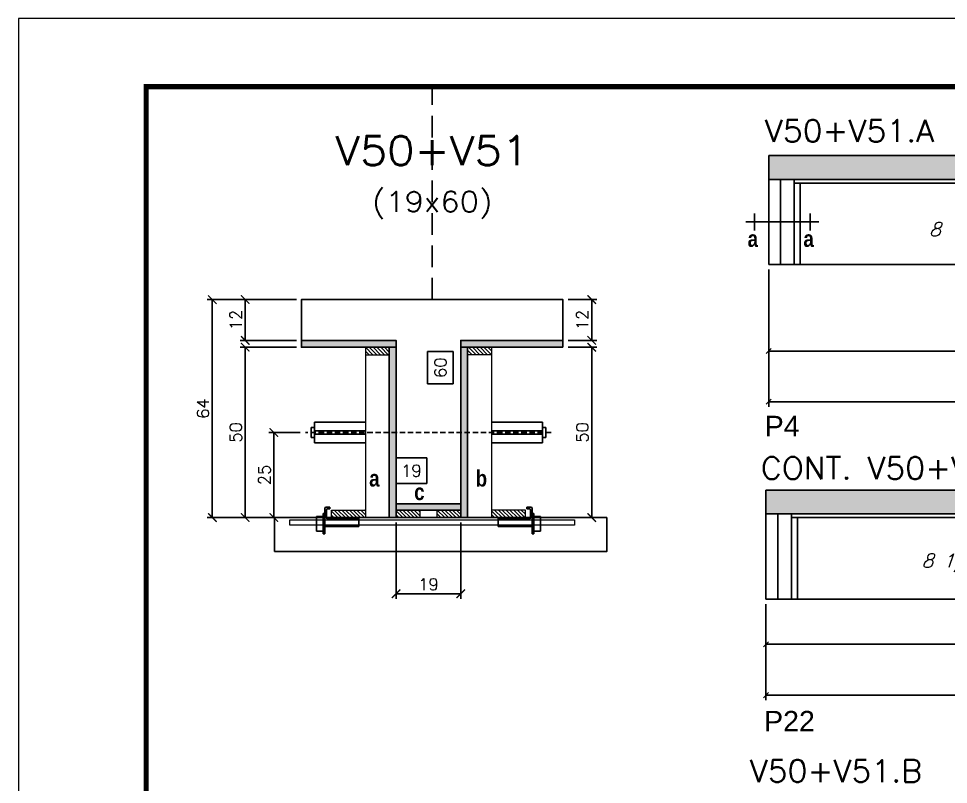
# Model space of a CAD drawing. Header units: millimetres. Extents: x 2921 to 9246, y 316 to 11751.
# Drawn here: x 7676 to 8222, y 3213 to 3663 of the extents above; entities that cross this region are included whole.
import ezdxf
from ezdxf.enums import TextEntityAlignment as Align

# ---------------------------------------------------------------- set-up
doc = ezdxf.new("R2010")
doc.units = ezdxf.units.MM
doc.linetypes.add('DASHED', pattern=[0.75, 0.5, -0.25])
doc.linetypes.add('HIDDEN', pattern=[9.525, 6.35, -3.175])
for name, color, linetype in [('1', 3, 'Continuous'), ('5', 5, 'Continuous'), ('barrote', 251, 'Continuous'), ('COTA', 241, 'Continuous'), ('Cota Seção (2x)', 4, 'Continuous'), ('detalhes', 4, 'Continuous'), ('Hachura', 253, 'Continuous'), ('NOMENCLATURA', 7, 'Continuous'), ('Painéis', 200, 'Continuous'), ('presilha', 1, 'Continuous'), ('SARR_2.2x7', 40, 'Continuous'), ('SARR_3.5x7', 81, 'Continuous'), ('TENSOR', 3, 'Continuous'), ('texto', 7, 'Continuous'), ('Texto de Titulo', 7, 'Continuous'), ('Texto Qtd Sarr', 242, 'Continuous')]:
    doc.layers.add(name, color=color, linetype=linetype)
for name, color, linetype, lineweight in [('CONCRETO', 251, 'Continuous', 25), ('Folhas', 255, 'Continuous', 9), ('Madeira', 126, 'Continuous', 18), ('SARRAFO DE PRESSAO', 251, 'DASHED', 9), ('SCO-___-LAJ', 2, 'Continuous', 0), ('Texto Seção', 7, 'Continuous', 15)]:
    doc.layers.add(name, color=color, linetype=linetype, lineweight=lineweight)
doc.styles.add('COTA TECNICA', font='techl___.ttf', dxfattribs={"height": 10})
doc.styles.add('REGUA-120', font='ROMANS.shx', dxfattribs={"height": 15})
doc.styles.add('Romans', font='romans.shx')
doc.styles.get("Standard").update_dxf_attribs({"font": 'arial.ttf'})
doc.styles.add('TECNICA', font='techb___.ttf', dxfattribs={"height": 10})
doc.dimstyles.new('Cota Seção (2x)', dxfattribs={"dimtxt": 7, "dimasz": 5, "dimexe": 3, "dimexo": 3, "dimgap": 2, "dimtad": 3, "dimdec": 1, "dimlfac": 0.5, "dimzin": 12, "dimdsep": 46, "dimtxsty": 'Romans', "dimblk": 'ARCHTICK', "dimcen": 0, "dimclrd": 4, "dimclre": 4, "dimclrt": 1, "dimadec": 1, "dimazin": 3, "dimtfac": 1, "dimtdec": 1, "dimtmove": 0, "dimatfit": 3, "dimldrblk": 'OBLIQUE', "dimfxl": 1, "dimtolj": 1, "dimtzin": 12, "dimarcsym": 0})
doc.dimstyles.new('Cota Seção interna', dxfattribs={"dimtxt": 7, "dimasz": 6, "dimexe": 0.18, "dimexo": 2, "dimgap": -4, "dimtad": 3, "dimdec": 1, "dimlfac": 0.5, "dimzin": 12, "dimdsep": 46, "dimtxsty": 'Romans', "dimblk": 'ARCHTICK', "dimcen": 0.09, "dimse1": 1, "dimse2": 1, "dimsd1": 1, "dimsd2": 1, "dimclrd": 180, "dimclre": 5, "dimclrt": 1, "dimadec": 0, "dimazin": 3, "dimtfac": 1, "dimtdec": 1, "dimtofl": 0, "dimtmove": 0, "dimatfit": 3, "dimldrblk": 'ARCHTICK', "dimfxl": 1, "dimtolj": 1, "dimtzin": 0, "dimarcsym": 0})
doc.dimstyles.new('PAINEL', dxfattribs={"dimtxt": 10, "dimasz": 3, "dimexe": 3, "dimexo": 3, "dimgap": 3, "dimtad": 1, "dimdec": 1, "dimzin": 12, "dimdsep": 46, "dimtxsty": 'COTA TECNICA', "dimblk1": 'OBLIQUE', "dimblk2": 'OBLIQUE', "dimsah": 1, "dimcen": 0.9, "dimclrd": 4, "dimclre": 4, "dimclrt": 240, "dimadec": 1, "dimazin": 3, "dimtfac": 1, "dimtdec": 1, "dimtmove": 0, "dimatfit": 3, "dimfxl": 1, "dimtolj": 1, "dimtzin": 12, "dimarcsym": 0})
pattern_1 = [(315, (30854.5243, -4859.5692), (1.12253202, 1.12253202), [])]

# ---------------------------------------------------------------- blocks, each defined once
blk = doc.blocks.new('9999999999')
at = {"layer": 'Folhas'}
blk.add_lwpolyline([(98138.98, 34190.21), (99623.98, 34190.21), (99623.98, 35240.21), (98138.98, 35240.21)], close=True, dxfattribs=at)
at = {"layer": 'Folhas', "color": 30, "const_width": 3}
blk.add_lwpolyline([(98213.98, 34230.21), (99583.98, 34230.21), (99583.98, 35200.21), (98213.98, 35200.21)], close=True, dxfattribs=at)
blk = doc.blocks.new('_Oblique')
at = {"layer": '1', "color": 0, "lineweight": -2}
blk.add_line((-0.5, -0.5), (0.5, 0.5), dxfattribs=at)
blk = doc.blocks.new('*D541')
at = {"layer": 'COTA', "color": 4, "linetype": 'ByBlock', "lineweight": -2, "transparency": 16777216}
for p, q in [((8115.11, 3319.21), (8115.11, 3292.67)), ((8359.11, 3319.21), (8359.11, 3292.67)), ((8115.11, 3295.67), (8359.11, 3295.67))]:
    blk.add_line(p, q, dxfattribs=at)
at = {"layer": 'Defpoints', "color": 0, "linetype": 'ByBlock', "transparency": 16777216}
for p in [(8115.11, 3322.21), (8359.11, 3322.21), (8359.11, 3295.67)]:
    blk.add_point(p, dxfattribs=at)
at = {"layer": 'COTA', "color": 4, "linetype": 'ByBlock', "lineweight": -2, "transparency": 16777216, "xscale": 3, "yscale": 3, "zscale": 3, "rotation": 180}
blk.add_blockref('_Oblique', (8115.11, 3295.67), dxfattribs=at)
at = {"layer": 'COTA', "color": 4, "linetype": 'ByBlock', "lineweight": -2, "transparency": 16777216, "xscale": 3, "yscale": 3, "zscale": 3}
blk.add_blockref('_Oblique', (8359.11, 3295.67), dxfattribs=at)
at = {"layer": 'COTA', "color": 240, "linetype": 'ByBlock', "transparency": 16777216, "insert": (8237.11, 3303.74), "char_height": 10, "attachment_point": 5, "style": 'COTA TECNICA'}
blk.add_mtext('\\A1;244', dxfattribs=at)
blk = doc.blocks.new('*D1035')
at = {"layer": 'COTA', "color": 4, "linetype": 'ByBlock', "lineweight": -2, "transparency": 16777216}
for p, q in [((8115.11, 3319.21), (8115.11, 3262.79)), ((8706.61, 3319.21), (8706.61, 3262.79)), ((8115.11, 3265.79), (8706.61, 3265.79))]:
    blk.add_line(p, q, dxfattribs=at)
at = {"layer": 'Defpoints', "color": 0, "linetype": 'ByBlock', "transparency": 16777216}
for p in [(8115.11, 3322.21), (8706.61, 3322.21), (8706.61, 3265.79)]:
    blk.add_point(p, dxfattribs=at)
at = {"layer": 'COTA', "color": 4, "linetype": 'ByBlock', "lineweight": -2, "transparency": 16777216, "xscale": 3, "yscale": 3, "zscale": 3, "rotation": 180}
blk.add_blockref('_Oblique', (8115.11, 3265.79), dxfattribs=at)
at = {"layer": 'COTA', "color": 4, "linetype": 'ByBlock', "lineweight": -2, "transparency": 16777216, "xscale": 3, "yscale": 3, "zscale": 3}
blk.add_blockref('_Oblique', (8706.61, 3265.79), dxfattribs=at)
at = {"layer": 'COTA', "color": 240, "linetype": 'ByBlock', "transparency": 16777216, "insert": (8410.86, 3273.93), "char_height": 10, "attachment_point": 5, "style": 'COTA TECNICA'}
blk.add_mtext('\\A1;591.5', dxfattribs=at)
blk = doc.blocks.new('*D513')
at = {"layer": 'Defpoints', "color": 0, "transparency": 16777216}
for p in [(8116.76, 3518.65), (8360.76, 3518.65), (8360.76, 3467.84)]:
    blk.add_point(p, dxfattribs=at)
at = {"layer": 'Painéis', "color": 4, "lineweight": -2, "transparency": 16777216}
for p, q in [((8116.76, 3515.65), (8116.76, 3464.84)), ((8360.76, 3515.65), (8360.76, 3464.84)), ((8116.76, 3467.84), (8360.76, 3467.84))]:
    blk.add_line(p, q, dxfattribs=at)
at = {"layer": 'Painéis', "color": 4, "lineweight": -2, "transparency": 16777216, "xscale": 3, "yscale": 3, "zscale": 3, "rotation": 180}
blk.add_blockref('_Oblique', (8116.76, 3467.84), dxfattribs=at)
at = {"layer": 'Painéis', "color": 4, "lineweight": -2, "transparency": 16777216, "xscale": 3, "yscale": 3, "zscale": 3}
blk.add_blockref('_Oblique', (8360.76, 3467.84), dxfattribs=at)
at = {"layer": 'Painéis', "color": 240, "lineweight": 5, "transparency": 16777216, "insert": (8238.76, 3475.91), "char_height": 10, "attachment_point": 5, "style": 'COTA TECNICA'}
blk.add_mtext('\\A1;244', dxfattribs=at)
blk = doc.blocks.new('*D1028')
at = {"layer": 'Defpoints', "color": 0, "transparency": 16777216}
for p in [(8116.76, 3518.65), (8868.76, 3518.65), (8116.76, 3438.11)]:
    blk.add_point(p, dxfattribs=at)
at = {"layer": 'Painéis', "color": 4, "lineweight": -2, "transparency": 16777216}
for p, q in [((8116.76, 3515.65), (8116.76, 3435.11)), ((8868.76, 3515.65), (8868.76, 3435.11)), ((8868.76, 3438.11), (8116.76, 3438.11))]:
    blk.add_line(p, q, dxfattribs=at)
at = {"layer": 'Painéis', "color": 4, "lineweight": -2, "transparency": 16777216, "xscale": 3, "yscale": 3, "zscale": 3, "rotation": 180}
blk.add_blockref('_Oblique', (8116.76, 3438.11), dxfattribs=at)
at = {"layer": 'Painéis', "color": 4, "lineweight": -2, "transparency": 16777216, "xscale": 3, "yscale": 3, "zscale": 3}
blk.add_blockref('_Oblique', (8868.76, 3438.11), dxfattribs=at)
at = {"layer": 'Painéis', "color": 240, "lineweight": 5, "transparency": 16777216, "insert": (8492.76, 3446.22), "char_height": 10, "attachment_point": 5, "style": 'COTA TECNICA'}
blk.add_mtext('\\A1;752', dxfattribs=at)
blk = doc.blocks.new('titulo1')
at = {"layer": 'Defpoints', "color": 252, "linetype": 'HIDDEN', "ltscale": 2}
blk.add_line((0, 0), (0, 125), dxfattribs=at)
at = {"layer": 'Defpoints', "style": 'Romans', "oblique": 15}
blk.add_attdef('FOLHA', text='', height=10, dxfattribs=at).set_placement((0, 15.58), align=Align.MIDDLE_CENTER)
at = {"layer": 'Texto Qtd Sarr', "color": 3, "style": 'Romans', "oblique": 15}
for tag, height, p in [('TITULO', 17, (0, 71.45)), ('SEÇÃO', 12, (0, 41.55))]:
    blk.add_attdef(tag, text='', height=height, dxfattribs=at).set_placement(p, align=Align.MIDDLE_CENTER)
blk = doc.blocks.new('_ArchTick')
at = {"color": 0, "linetype": 'ByBlock', "const_width": 0.15}
blk.add_lwpolyline([(-0.5, -0.5), (0.5, 0.5)], dxfattribs=at)
blk = doc.blocks.new('*D523')
at = {"layer": 'COTA', "color": 4, "lineweight": -2, "transparency": 16777216}
for p, q in [((7998.9, 3498.07), (8015.78, 3498.07)), ((8012.78, 3498.07), (8012.78, 3474.07)), ((7998.9, 3474.07), (8015.78, 3474.07))]:
    blk.add_line(p, q, dxfattribs=at)
at = {"layer": 'Defpoints', "color": 0, "transparency": 16777216}
for p in [(7995.9, 3498.07), (7995.9, 3474.07), (8012.78, 3474.07)]:
    blk.add_point(p, dxfattribs=at)
at = {"layer": 'COTA', "color": 4, "lineweight": -2, "transparency": 16777216, "xscale": 5, "yscale": 5, "zscale": 5}
for p, rotation in [((8012.78, 3498.07), 90), ((8012.78, 3474.07), 270)]:
    blk.add_blockref('_ArchTick', p, dxfattribs=dict(at, rotation=rotation))
at = {"layer": 'COTA', "color": 1, "transparency": 16777216, "insert": (8007.28, 3486.07), "char_height": 7, "attachment_point": 5, "rotation": 90, "style": 'Romans'}
blk.add_mtext('\\A1;12', dxfattribs=at)
blk = doc.blocks.new('*D524')
at = {"layer": 'COTA', "color": 4, "lineweight": -2, "transparency": 16777216}
for p, q in [((7839.3, 3498.07), (7786.93, 3498.07)), ((7789.93, 3370.07), (7789.93, 3498.07)), ((7861.3, 3370.07), (7786.93, 3370.07))]:
    blk.add_line(p, q, dxfattribs=at)
at = {"layer": 'Defpoints', "color": 0, "transparency": 16777216}
for p in [(7789.93, 3498.07), (7842.3, 3498.07), (7864.3, 3370.07)]:
    blk.add_point(p, dxfattribs=at)
at = {"layer": 'COTA', "color": 4, "lineweight": -2, "transparency": 16777216, "xscale": 5, "yscale": 5, "zscale": 5}
for p, rotation in [((7789.93, 3498.07), 90), ((7789.93, 3370.07), 270)]:
    blk.add_blockref('_ArchTick', p, dxfattribs=dict(at, rotation=rotation))
at = {"layer": 'COTA', "color": 1, "transparency": 16777216, "insert": (7784.43, 3434.07), "char_height": 7, "attachment_point": 5, "rotation": 90, "style": 'Romans'}
blk.add_mtext('\\A1;64', dxfattribs=at)
blk = doc.blocks.new('*D525')
at = {"layer": 'COTA', "color": 4, "lineweight": -2, "transparency": 16777216}
for p, q in [((7998.9, 3470.07), (8015.78, 3470.07)), ((8012.78, 3370.07), (8012.78, 3470.07)), ((7972.5, 3370.07), (8015.78, 3370.07))]:
    blk.add_line(p, q, dxfattribs=at)
at = {"layer": 'Defpoints', "color": 0, "transparency": 16777216}
for p in [(7995.9, 3470.07), (8012.78, 3470.07), (7969.5, 3370.07)]:
    blk.add_point(p, dxfattribs=at)
at = {"layer": 'COTA', "color": 4, "lineweight": -2, "transparency": 16777216, "xscale": 5, "yscale": 5, "zscale": 5}
for p, rotation in [((8012.78, 3470.07), 90), ((8012.78, 3370.07), 270)]:
    blk.add_blockref('_ArchTick', p, dxfattribs=dict(at, rotation=rotation))
at = {"layer": 'COTA', "color": 1, "transparency": 16777216, "insert": (8007.28, 3420.07), "char_height": 7, "attachment_point": 5, "rotation": 90, "style": 'Romans'}
blk.add_mtext('\\A1;50', dxfattribs=at)
blk = doc.blocks.new('*D526')
at = {"layer": 'Cota Seção (2x)', "color": 180, "lineweight": -2, "transparency": 16777216}
for p, q in [((7931.4, 3467.57), (7916.4, 3467.57)), ((7916.4, 3467.57), (7916.4, 3448.57)), ((7931.4, 3448.57), (7931.4, 3467.57)), ((7916.4, 3448.57), (7931.4, 3448.57))]:
    blk.add_line(p, q, dxfattribs=at)
at = {"layer": 'Defpoints', "color": 0, "transparency": 16777216}
for p in [(7935.4, 3498.07), (7946.9, 3498.07), (7946.9, 3378.07)]:
    blk.add_point(p, dxfattribs=at)
at = {"layer": 'Cota Seção (2x)', "color": 1, "transparency": 16777216, "insert": (7923.9, 3458.07), "char_height": 7, "attachment_point": 5, "rotation": 90, "style": 'Romans'}
blk.add_mtext('\\A1;60', dxfattribs=at)
blk = doc.blocks.new('*D527')
at = {"layer": 'COTA', "color": 4, "lineweight": -2, "transparency": 16777216}
for p, q in [((7839.3, 3498.07), (7806.25, 3498.07)), ((7809.25, 3498.07), (7809.25, 3474.07)), ((7839.3, 3474.07), (7806.25, 3474.07))]:
    blk.add_line(p, q, dxfattribs=at)
at = {"layer": 'Defpoints', "color": 0, "transparency": 16777216}
for p in [(7842.3, 3498.07), (7809.25, 3474.07), (7842.3, 3474.07)]:
    blk.add_point(p, dxfattribs=at)
at = {"layer": 'COTA', "color": 4, "lineweight": -2, "transparency": 16777216, "xscale": 5, "yscale": 5, "zscale": 5}
for p, rotation in [((7809.25, 3498.07), 90), ((7809.25, 3474.07), 270)]:
    blk.add_blockref('_ArchTick', p, dxfattribs=dict(at, rotation=rotation))
at = {"layer": 'COTA', "color": 1, "transparency": 16777216, "insert": (7803.75, 3486.07), "char_height": 7, "attachment_point": 5, "rotation": 90, "style": 'Romans'}
blk.add_mtext('\\A1;12', dxfattribs=at)
blk = doc.blocks.new('*D528')
at = {"layer": 'COTA', "color": 4, "lineweight": -2, "transparency": 16777216}
for p, q in [((7839.3, 3470.07), (7806.25, 3470.07)), ((7809.25, 3470.07), (7809.25, 3370.07)), ((7861.3, 3370.07), (7806.25, 3370.07))]:
    blk.add_line(p, q, dxfattribs=at)
at = {"layer": 'Defpoints', "color": 0, "transparency": 16777216}
for p in [(7842.3, 3470.07), (7809.25, 3370.07), (7864.3, 3370.07)]:
    blk.add_point(p, dxfattribs=at)
at = {"layer": 'COTA', "color": 4, "lineweight": -2, "transparency": 16777216, "xscale": 5, "yscale": 5, "zscale": 5}
for p, rotation in [((7809.25, 3470.07), 90), ((7809.25, 3370.07), 270)]:
    blk.add_blockref('_ArchTick', p, dxfattribs=dict(at, rotation=rotation))
at = {"layer": 'COTA', "color": 1, "transparency": 16777216, "insert": (7803.75, 3420.07), "char_height": 7, "attachment_point": 5, "rotation": 90, "style": 'Romans'}
blk.add_mtext('\\A1;50', dxfattribs=at)
blk = doc.blocks.new('PRESILHA METÁLICA 1')
at = {"layer": 'presilha'}
for p, q in [((7.5, 10.64), (7.5, 19.86)), ((12, 21), (8.64, 21)), ((9, 11.57), (9, 18.93)), ((12, 19.5), (9.57, 19.5)), ((12, 21), (12, 19.5)), ((0, 13), (6, 13)), ((0, 13), (0, 0)), ((6, 15.5), (7.5, 15.5)), ((6, -2.5), (6, 15.5)), ((6, 13), (6, 0)), ((7.5, 15.5), (7.5, -2.5)), ((37.5, 11), (9.57, 11)), ((37.5, 11), (37.5, 4.1)), ((6, 0), (0, 0)), ((37.5, 4.1), (7.5, 4.1)), ((7.5, -2.5), (6, -2.5))]:
    blk.add_line(p, q, dxfattribs=at)
for centre, radius, start, end in [((8.64, 19.86), 1.14, 90, 180), ((9.57, 18.93), 0.57, 90, 180), ((9.57, 11.57), 0.57, 180, 270)]:
    blk.add_arc(centre, radius, start, end, dxfattribs=at)
blk = doc.blocks.new('*D529')
at = {"layer": 'COTA', "color": 4, "lineweight": -2, "transparency": 16777216}
for p, q in [((7897.9, 3367.07), (7897.9, 3322.35)), ((7935.9, 3367.07), (7935.9, 3322.35)), ((7897.9, 3325.35), (7935.9, 3325.35))]:
    blk.add_line(p, q, dxfattribs=at)
at = {"layer": 'Defpoints', "color": 0, "transparency": 16777216}
for p in [(7897.9, 3370.07), (7935.9, 3370.07), (7935.9, 3325.35)]:
    blk.add_point(p, dxfattribs=at)
at = {"layer": 'COTA', "color": 4, "lineweight": -2, "transparency": 16777216, "xscale": 5, "yscale": 5, "zscale": 5, "rotation": 180}
blk.add_blockref('_ArchTick', (7897.9, 3325.35), dxfattribs=at)
at = {"layer": 'COTA', "color": 4, "lineweight": -2, "transparency": 16777216, "xscale": 5, "yscale": 5, "zscale": 5}
blk.add_blockref('_ArchTick', (7935.9, 3325.35), dxfattribs=at)
at = {"layer": 'COTA', "color": 1, "transparency": 16777216, "insert": (7916.9, 3330.85), "char_height": 7, "attachment_point": 5, "style": 'Romans'}
blk.add_mtext('\\A1;19', dxfattribs=at)
blk = doc.blocks.new('*D1036')
at = {"layer": 'COTA', "color": 4, "lineweight": -2, "transparency": 16777216}
for p, q in [((7841.6, 3420.04), (7823.05, 3420.04)), ((7826.05, 3420.04), (7826.05, 3370.07)), ((7841.6, 3370.07), (7823.05, 3370.07))]:
    blk.add_line(p, q, dxfattribs=at)
at = {"layer": 'Defpoints', "color": 0, "transparency": 16777216}
for p in [(7844.6, 3420.04), (7826.05, 3370.07), (7844.6, 3370.07)]:
    blk.add_point(p, dxfattribs=at)
at = {"layer": 'COTA', "color": 4, "lineweight": -2, "transparency": 16777216, "xscale": 5, "yscale": 5, "zscale": 5}
for p, rotation in [((7826.05, 3420.04), 90), ((7826.05, 3370.07), 270)]:
    blk.add_blockref('_ArchTick', p, dxfattribs=dict(at, rotation=rotation))
at = {"layer": 'COTA', "color": 1, "transparency": 16777216, "insert": (7820.55, 3395.06), "char_height": 7, "attachment_point": 5, "rotation": 90, "style": 'Romans'}
blk.add_mtext('\\A1;25', dxfattribs=at)
blk = doc.blocks.new('*D544')
at = {"layer": 'Cota Seção (2x)', "color": 180, "lineweight": -2, "transparency": 16777216}
for p, q in [((7915.9, 3405.07), (7897.9, 3405.07)), ((7897.9, 3405.07), (7897.9, 3390.07)), ((7915.9, 3390.07), (7915.9, 3405.07)), ((7897.9, 3390.07), (7915.9, 3390.07))]:
    blk.add_line(p, q, dxfattribs=at)
at = {"layer": 'Defpoints', "color": 0, "transparency": 16777216}
for p in [(7935.9, 3386.07), (7897.91, 3370.07), (7935.9, 3370.07)]:
    blk.add_point(p, dxfattribs=at)
at = {"layer": 'Cota Seção (2x)', "color": 1, "transparency": 16777216, "insert": (7906.9, 3397.57), "char_height": 7, "attachment_point": 5, "style": 'Romans'}
blk.add_mtext('\\A1;19', dxfattribs=at)

msp = doc.modelspace()

# ---------------------------------------------------------------- hatches: boundary and pattern name
at = {"layer": 'COTA', "linetype": 'ByBlock'}
h = msp.add_hatch(dxfattribs=at)
h.set_pattern_fill('AR-CONC', color=256, scale=0.03)
h.set_pattern_definition([(50, (6552.0416, -12973.1765), (5.4655401, -0.4781726), [0.5715, -6.2865]), (355, (6552.0416, -12973.1765), (-1.0573026, 5.7317054), [0.4572, -5.0292175]), (100.451445, (6552.497, -12973.2163), (4.4082374, 5.2535326), [0.4857003, -5.3427073]), (46.1842, (6552.0416, -12971.6525), (8.1323712, -1.2612698), [0.85725, -9.42975]), (96.63556, (6552.719, -12971.7576), (7.122124, 7.4227837), [0.7285507, -8.0140682]), (351.18415, (6552.0416, -12971.6525), (7.122124, 7.4227837), [0.685799, -7.543792]), (21, (6552.8036, -12972.0335), (4.5484317, -3.067956), [0.5715, -6.2865]), (326, (6552.8036, -12972.0335), (1.8540609, 5.525639), [0.4572, -5.0292]), (71.451445, (6553.1826, -12972.289), (6.4024926, 2.457683), [0.4857003, -5.3426981]), (37.5, (6552.0416, -12973.1765), (0.0926581, 2.53665117), [0, -4.96824, 0, -5.1054, 0, -5.04825]), (7.5, (6552.0416, -12973.1765), (2.00458988, 3.00541724), [0, -2.91084, 0, -4.85394, 0, -1.92405]), (327.5, (6550.3423, -12973.1765), (4.06771786, -0.17186232), [0, -1.905, 0, -5.9436, 0, -7.8867]), (317.5, (6549.5803, -12973.1765), (4.44387544, 0.7627947), [0, -2.4765, 0, -3.94716, 0, -5.6007])])
h.paths.add_polyline_path([(8116.76, 3568.65), (8116.76, 3582.65), (8868.76, 3582.65), (8868.76, 3568.65)])
h = msp.add_hatch(dxfattribs=at)
h.set_pattern_fill('AR-CONC', color=256, scale=0.03)
h.set_pattern_definition([(50, (-123594.3533, -30511.7457), (5.46554007, -0.47817257), [0.5715, -6.2865]), (355, (-123594.353, -30511.7457), (-1.05730264, 5.73170536), [0.4572, -5.02921753]), (100.4514447, (-123593.898, -30511.7855), (4.40823741, 5.25353256), [0.48570026, -5.34270734]), (46.1842, (-123594.353, -30510.222), (8.13237123, -1.26126984), [0.85725, -9.42975]), (96.6355576, (-123593.6756, -30510.327), (7.122124, 7.42278374), [0.7285507, -8.01406824]), (351.184151, (-123594.353, -30510.222), (7.122124, 7.42278374), [0.685799, -7.54379196]), (21, (-123593.5913, -30510.6027), (4.54843174, -3.06795595), [0.5715, -6.2865]), (326, (-123593.591, -30510.6027), (1.85406085, 5.52563898), [0.4572, -5.0292]), (71.451445, (-123593.212, -30510.8584), (6.40249258, 2.45768307), [0.48570026, -5.34269813]), (37.5, (-123594.3533, -30511.7457), (0.092658098, 2.536651166), [0, -4.96824, 0, -5.1054, 0, -5.04825]), (7.5, (-123594.3533, -30511.7457), (2.004589875, 3.005417245), [0, -2.91084, 0, -4.85394, 0, -1.92405]), (327.5, (-123596.0525, -30511.7457), (4.067717855, -0.17186232), [0, -1.905, 0, -5.9436, 0, -7.8867]), (317.5, (-123596.8145, -30511.7457), (4.44387544, 0.76279473), [0, -2.4765, 0, -3.94716, 0, -5.6007])])
h.paths.add_polyline_path([(8706.61, 3372.21), (8706.61, 3386.21), (8115.11, 3386.21), (8115.11, 3372.21)])
at = {"layer": 'Hachura'}
h = msp.add_hatch(color=256, dxfattribs=at)
h.dxf.hatch_style = 1
h.paths.add_polyline_path([(7897.9, 3470.07), (7897.9, 3474.07), (7842.3, 3474.07), (7842.3, 3470.07)])
h = msp.add_hatch(color=256, dxfattribs=at)
h.dxf.hatch_style = 1
h.paths.add_polyline_path([(7995.9, 3470.07), (7995.9, 3474.07), (7935.9, 3474.07), (7935.9, 3470.07)])
h = msp.add_hatch(dxfattribs=at)
h.set_pattern_fill('ANSI31', color=256, scale=0.5, angle=270, style=0)
h.set_pattern_definition([(315, (30854.5243, -4837.5692), (1.12253202, 1.12253202), [])])
h.paths.add_polyline_path([(7893.9, 3465.67), (7893.9, 3470.07), (7879.9, 3470.07), (7879.9, 3465.67)])
h = msp.add_hatch(color=256, dxfattribs=at)
h.dxf.hatch_style = 1
h.paths.add_polyline_path([(7897.9, 3470.07), (7893.9, 3470.07), (7893.9, 3370.07), (7897.9, 3370.07)])
h = msp.add_hatch(color=256, dxfattribs=at)
h.dxf.hatch_style = 1
h.paths.add_polyline_path([(7939.9, 3470.07), (7935.9, 3470.07), (7935.9, 3370.07), (7939.9, 3370.07)])
h = msp.add_hatch(dxfattribs=at)
h.set_pattern_fill('ANSI31', color=256, scale=0.5, angle=270, style=0)
h.set_pattern_definition([(315, (30854.5243, -4837.5692), (1.12253202, 1.12253202), [])])
h.paths.add_polyline_path([(7939.9, 3465.67), (7939.9, 3470.07), (7953.9, 3470.07), (7953.9, 3465.67)])
h = msp.add_hatch(color=256, dxfattribs=at)
h.dxf.hatch_style = 1
h.paths.add_polyline_path([(7935.9, 3374.47), (7935.9, 3378.07), (7897.9, 3378.07), (7897.9, 3374.47)])
h = msp.add_hatch(dxfattribs=at)
h.set_pattern_fill('ANSI31', color=256, scale=0.5, angle=270, style=0)
h.set_pattern_definition([(315, (30854.5243, -4859.5692), (1.12253202, 1.12253202), [])])
h.paths.add_polyline_path([(7859.9, 3370.07), (7859.9, 3374.47), (7879.9, 3374.47), (7879.9, 3370.07)])
h = msp.add_hatch(dxfattribs=at)
h.set_pattern_fill('ANSI31', color=256, scale=0.5, angle=270, style=0)
h.set_pattern_definition(pattern_1)
h.paths.add_polyline_path([(7897.9, 3370.07), (7897.9, 3374.47), (7911.9, 3374.47), (7911.9, 3370.07)])
h = msp.add_hatch(dxfattribs=at)
h.set_pattern_fill('ANSI31', color=256, scale=0.5, angle=270, style=0)
h.set_pattern_definition(pattern_1)
h.paths.add_polyline_path([(7935.9, 3370.07), (7935.9, 3374.47), (7921.9, 3374.47), (7921.9, 3370.07)])
h = msp.add_hatch(dxfattribs=at)
h.set_pattern_fill('ANSI31', color=256, scale=0.5, angle=270, style=0)
h.set_pattern_definition(pattern_1)
h.paths.add_polyline_path([(7973.9, 3370.07), (7973.9, 3374.47), (7953.9, 3374.47), (7953.9, 3370.07)])

# ---------------------------------------------------------------- linework, layer by layer
at = {"ltscale": 3}
for p, q in [((7849.9, 3426.04), (7849.9, 3414.04)), ((7849.9, 3426.04), (7879.9, 3426.04)), ((7983.9, 3426.04), (7953.9, 3426.04)), ((7983.9, 3426.04), (7983.9, 3414.04)), ((7847.9, 3423.04), (7847.9, 3417.04)), ((7847.9, 3423.04), (7849.9, 3423.04)), ((7879.9, 3421.04), (7849.9, 3421.04)), ((7953.9, 3421.04), (7983.9, 3421.04)), ((7983.9, 3423.04), (7985.9, 3423.04)), ((7985.9, 3423.04), (7985.9, 3417.04)), ((7849.9, 3417.04), (7847.9, 3417.04)), ((7879.9, 3419.04), (7849.9, 3419.04)), ((7849.9, 3414.04), (7879.9, 3414.04)), ((7953.9, 3419.04), (7983.9, 3419.04)), ((7983.9, 3414.04), (7953.9, 3414.04)), ((7983.9, 3417.04), (7985.9, 3417.04))]:
    msp.add_line(p, q, dxfattribs=at)
at = {"layer": 'barrote'}
msp.add_lwpolyline([(7826.45, 3350.07), (8021.63, 3350.07), (8021.63, 3370.07), (7826.45, 3370.07)], close=True, dxfattribs=at)
at = {"layer": 'CONCRETO'}
msp.add_lwpolyline([(7842.3, 3474.07), (7842.3, 3498.07), (7995.9, 3498.07), (7995.9, 3474.07), (7935.9, 3474.07), (7935.9, 3378.07), (7897.9, 3378.07), (7897.9, 3474.07)], close=True, dxfattribs=at)
at = {"layer": 'COTA', "linetype": 'ByBlock'}
for p, q in [((8868.76, 3582.65), (8116.76, 3582.65)), ((8116.76, 3568.65), (8116.76, 3582.65)), ((8706.61, 3386.21), (8115.11, 3386.21)), ((8115.11, 3372.21), (8115.11, 3386.21))]:
    msp.add_line(p, q, dxfattribs=at)
at = {"layer": 'Madeira'}
for points in [[(7893.9, 3465.67), (7893.9, 3470.07), (7879.9, 3470.07), (7879.9, 3465.67)], [(7893.9, 3470.07), (7879.9, 3470.07), (7879.9, 3370.07), (7893.9, 3370.07)], [(7939.9, 3465.67), (7939.9, 3470.07), (7953.9, 3470.07), (7953.9, 3465.67)], [(7939.9, 3470.07), (7953.9, 3470.07), (7953.9, 3370.07), (7939.9, 3370.07)], [(7859.9, 3370.07), (7859.9, 3374.47), (7879.9, 3374.47), (7879.9, 3370.07)], [(7897.9, 3370.07), (7897.9, 3374.47), (7911.9, 3374.47), (7911.9, 3370.07)], [(7935.9, 3370.07), (7935.9, 3374.47), (7921.9, 3374.47), (7921.9, 3370.07)], [(7973.9, 3370.07), (7973.9, 3374.47), (7953.9, 3374.47), (7953.9, 3370.07)]]:
    msp.add_lwpolyline(points, close=True, dxfattribs=at)
at = {"layer": 'NOMENCLATURA', "linetype": 'Continuous'}
for p, q in [((8108.38, 3548.63), (8108.38, 3538.67)), ((8141.14, 3548.63), (8141.14, 3538.67)), ((8146.14, 3543.65), (8103.38, 3543.65))]:
    msp.add_line(p, q, dxfattribs=at)
at = {"layer": 'Painéis', "linetype": 'ByBlock'}
for p, q in [((8868.76, 3568.65), (8116.76, 3568.65)), ((8868.76, 3518.65), (8116.76, 3518.65)), ((8115.11, 3372.21), (8706.61, 3372.21)), ((8115.11, 3322.21), (8115.11, 3372.21)), ((8115.11, 3322.21), (8706.61, 3322.21))]:
    msp.add_line(p, q, dxfattribs=at)
at = {"layer": 'Painéis'}
msp.add_line((8116.76, 3518.65), (8116.76, 3568.65), dxfattribs=at)
for points in [[(7897.9, 3470.07), (7897.9, 3474.07), (7842.3, 3474.07), (7842.3, 3470.07)], [(7995.9, 3470.07), (7995.9, 3474.07), (7935.9, 3474.07), (7935.9, 3470.07)], [(7893.9, 3470.07), (7897.9, 3470.07), (7897.9, 3370.07), (7893.9, 3370.07)], [(7939.9, 3470.07), (7935.9, 3470.07), (7935.9, 3370.07), (7939.9, 3370.07)], [(7935.9, 3374.47), (7935.9, 3378.07), (7897.9, 3378.07), (7897.9, 3374.47)]]:
    msp.add_lwpolyline(points, close=True, dxfattribs=at)
at = {"layer": 'SARR_2.2x7', "linetype": 'Continuous'}
for p, q in [((8123.76, 3518.65), (8123.76, 3568.65)), ((8360.76, 3566.45), (8131.76, 3566.45)), ((8122.11, 3322.21), (8122.11, 3372.21)), ((8130.11, 3370.01), (8359.11, 3370.01))]:
    msp.add_line(p, q, dxfattribs=at)
at = {"layer": 'SARR_3.5x7'}
for p, q in [((8131.76, 3568.65), (8131.76, 3518.65)), ((8135.26, 3566.45), (8135.26, 3518.65)), ((8130.11, 3372.21), (8130.11, 3322.21)), ((8133.61, 3370.01), (8133.61, 3322.21)), ((8130.11, 3322.21), (8133.61, 3322.21))]:
    msp.add_line(p, q, dxfattribs=at)
at = {"layer": 'SCO-___-LAJ', "color": 1}
msp.add_lwpolyline([(7835.45, 3368.74), (8002.76, 3368.74), (8002.76, 3365.54), (7835.45, 3365.54)], close=True, dxfattribs=at)
at = {"layer": 'TENSOR', "linetype": 'HIDDEN', "ltscale": 0.5}
msp.add_line((7988.9, 3420.04), (7844.6, 3420.04), dxfattribs=at)

# ---------------------------------------------------------------- block references
at = {"layer": 'presilha', "yscale": 0.6666666666666666, "zscale": 0.6666666666666666}
for p, xscale in [((7851.04, 3362.11), 0.6666666666666666), ((7982.77, 3362.11), -0.6666666666666666)]:
    msp.add_blockref('PRESILHA METÁLICA 1', p, dxfattribs=dict(at, xscale=xscale))
at = {"layer": 'SARRAFO DE PRESSAO', "color": 6, "linetype": 'ByBlock'}
msp.add_blockref('9999999999', (-90462.85, -31577.13), dxfattribs=at)
at = {"layer": 'Texto Seção'}
ref = msp.add_blockref('titulo1', (7919.1, 3498.07), dxfattribs=at)
ref.add_attrib('TITULO', 'V50+V51', dxfattribs={"layer": 'Texto de Titulo', "color": 7, "height": 17, "style": 'Romans', "width": 1.1}).set_placement((7919.1, 3585.57), align=Align.MIDDLE_CENTER)
ref.add_attrib('SEÇÃO', '(19x60)', dxfattribs={"layer": 'Texto de Titulo', "color": 7, "height": 12, "style": 'Romans', "width": 1.1}).set_placement((7919.1, 3555.57), align=Align.MIDDLE_CENTER)

# ---------------------------------------------------------------- texts
at = {"layer": '5', "linetype": 'Continuous'}
for s, p in [('P4', (8114.42, 3417.81)), ('P22', (8114.04, 3244.51))]:
    msp.add_text(s, height=12, rotation=0, dxfattribs=at).set_placement(p)
at = {"layer": 'detalhes', "style": 'TECNICA'}
for s, p in [('a', (8104.37, 3529)), ('a', (8137.15, 3529)), ('b', (7944.62, 3388.26)), ('a', (7882.07, 3388.28)), ('c', (7908.5, 3380.31))]:
    msp.add_text(s, height=9.6, dxfattribs=at).set_placement(p)
at = {"layer": 'texto', "color": 2, "char_height": 8, "attachment_point": 5, "style": 'Romans'}
for insert in [(8239.49, 3538), (8235.13, 3343.43)]:
    msp.add_mtext('{\\Q19;\\C256;8 1/2pont}', dxfattribs=dict(at, insert=insert))
at = {"layer": 'Texto Seção', "style": 'REGUA-120', "width": 1.05}
for s, p in [('V50+V51.A', (8114.51, 3590.72)), ('CONT. V50+V51.A', (8112.17, 3392.63)), ('V50+V51.B', (8105.64, 3214.76))]:
    msp.add_text(s, height=13, dxfattribs=at).set_placement(p)

# ---------------------------------------------------------------- dimensions: what is measured, and where the dimension line sits
at = {"layer": 'COTA'}
for base, p1, p2, picture, middle in [((7789.93, 3498.07), (7864.3, 3370.07), (7842.3, 3498.07), '*D524', (7784.43, 3434.07)), ((7809.25, 3474.07), (7842.3, 3498.07), (7842.3, 3474.07), '*D527', (7803.75, 3486.07)), ((8012.78, 3474.07), (7995.9, 3498.07), (7995.9, 3474.07), '*D523', (8007.28, 3486.07)), ((7809.25, 3370.07), (7842.3, 3470.07), (7864.3, 3370.07), '*D528', (7803.75, 3420.07)), ((8012.78, 3470.07), (7969.5, 3370.07), (7995.9, 3470.07), '*D525', (8007.28, 3420.07)), ((7826.05, 3370.07), (7844.6, 3420.04), (7844.6, 3370.07), '*D1036', (7820.55, 3395.06))]:
    dim = msp.add_linear_dim(base=base, p1=p1, p2=p2, angle=90, dimstyle='Cota Seção (2x)', dxfattribs=at)
    dim.commit()
    dim.dimension.update_dxf_attribs({"geometry": picture, "text_midpoint": middle})
dim = msp.add_linear_dim(base=(7935.9, 3325.35), p1=(7897.9, 3370.07), p2=(7935.9, 3370.07), dimstyle='Cota Seção (2x)', dxfattribs=at)
dim.commit()
dim.dimension.update_dxf_attribs({"geometry": '*D529', "text_midpoint": (7916.9, 3330.85)})
at = {"layer": 'COTA', "linetype": 'ByBlock'}
for base, p2, picture, middle in [((8359.11, 3295.67), (8359.11, 3322.21), '*D541', (8237.11, 3303.74)), ((8706.61, 3265.79), (8706.61, 3322.21), '*D1035', (8410.86, 3273.93))]:
    dim = msp.add_linear_dim(base=base, p1=(8115.11, 3322.21), p2=p2, dimstyle='PAINEL', dxfattribs=at)
    dim.commit()
    dim.dimension.update_dxf_attribs({"geometry": picture, "text_midpoint": middle})
at = {"layer": 'Cota Seção (2x)'}
dim = msp.add_linear_dim(base=(7935.4, 3498.07), p1=(7946.9, 3378.07), p2=(7946.9, 3498.07), angle=90, dimstyle='Cota Seção interna', dxfattribs=at)
dim.commit()
dim.dimension.update_dxf_attribs({"geometry": '*D526', "text_midpoint": (7935.4, 3458.07), "dimtype": 160})
dim = msp.add_linear_dim(base=(7935.9, 3386.07), p1=(7897.91, 3370.07), p2=(7935.9, 3370.07), dimstyle='Cota Seção interna', dxfattribs=at)
dim.commit()
dim.dimension.update_dxf_attribs({"geometry": '*D544', "text_midpoint": (7906.9, 3386.07), "dimtype": 160})
at = {"layer": 'Painéis', "lineweight": 5}
dim = msp.add_linear_dim(base=(8360.76, 3467.84), p1=(8116.76, 3518.65), p2=(8360.76, 3518.65), dimstyle='PAINEL', dxfattribs=at)
dim.commit()
dim.dimension.update_dxf_attribs({"geometry": '*D513', "text_midpoint": (8238.76, 3475.91)})
dim = msp.add_linear_dim(base=(8116.76, 3438.11), p1=(8868.76, 3518.65), p2=(8116.76, 3518.65), angle=180, dimstyle='PAINEL', dxfattribs=at)
dim.commit()
dim.dimension.update_dxf_attribs({"geometry": '*D1028', "text_midpoint": (8492.76, 3446.22)})

doc.saveas('drawing.dxf')
